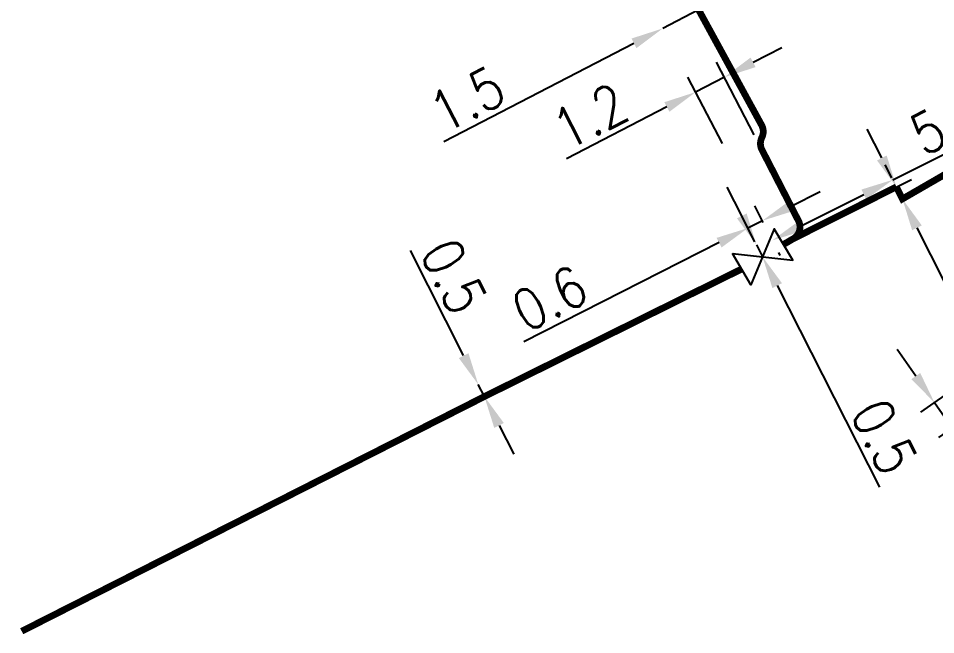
# Model space of a CAD drawing. Header units: millimetres. Extents: x 160996 to 162003, y 120996 to 122000.
# Drawn here: x 160999.88 to 161033.89, y 121405.09 to 121427.93 of the extents above; entities that cross this region are included whole.
import ezdxf
from ezdxf.enums import TextEntityAlignment as Align

# ---------------------------------------------------------------- set-up
doc = ezdxf.new("R2010")
doc.units = ezdxf.units.MM
doc.header["$PDMODE"] = 34
doc.linetypes.add('L_100_AP', pattern=[14, 10, -1.5, 1, -1.5])
doc.layers.get('0').update_dxf_attribs({"linetype": 'CONTINUOUS'})
doc.layers.get('Defpoints').update_dxf_attribs({"linetype": 'CONTINUOUS'})
for name, color, linetype in [('L_140', 3, 'CONTINUOUS'), ('L_300', 7, 'CONTINUOUS'), ('L_340', 7, 'CONTINUOUS')]:
    doc.layers.add(name, color=color, linetype=linetype)
doc.styles.get("Standard").update_dxf_attribs({"font": 'romans.shx', "width": 0.85})
doc.dimstyles.get("Standard").update_dxf_attribs({"dimtxt": 1.5, "dimasz": 1.2, "dimexe": 0.625, "dimexo": 0.625, "dimgap": 0.25, "dimtad": 1, "dimdec": 1, "dimzin": 0, "dimdsep": 46, "dimtxsty": 'Standard', "dimcen": -0.5, "dimadec": 0, "dimazin": 0, "dimtfac": 1, "dimtdec": 1, "dimtmove": 0, "dimatfit": 3, "dimfxl": 0, "dimtolj": 1, "dimtzin": 0, "dimarcsym": 0})

# ---------------------------------------------------------------- blocks, each defined once
blk = doc.blocks.new('*D154')
at = {"layer": 'Defpoints', "color": 0, "linetype": 'Continuous', "transparency": 16777216}
for p in [(161027.464, 121420.433), (161027.779, 121419.811), (161027.469, 121419.095)]:
    blk.add_point(p, dxfattribs=at)
at = {"layer": 'L_300', "color": 0, "linetype": 'Continuous', "lineweight": -2, "transparency": 16777216}
for p, q in [((161028.534, 121420.976), (161029.604, 121421.518)), ((161027.497, 121420.368), (161027.181, 121420.99)), ((161027.187, 121419.653), (161026.646, 121420.719)), ((161027.464, 121420.433), (161026.929, 121420.161)), ((161025.858, 121419.619), (161018.617, 121415.946))]:
    blk.add_line(p, q, dxfattribs=at)
at = {"layer": 'L_300', "color": 0, "linetype": 'Continuous', "transparency": 16777216}
for points in [[(161028.444, 121421.154), (161028.624, 121420.797), (161027.464, 121420.433)], [(161025.768, 121419.797), (161025.949, 121419.44), (161026.929, 121420.161)]]:
    blk.add_solid(points, dxfattribs=at)
at = {"layer": 'L_300', "color": 0, "linetype": 'Continuous', "transparency": 16777216, "insert": (161019.579, 121417.555), "char_height": 1.5, "attachment_point": 5, "rotation": 26.8943}
blk.add_mtext('\\A1;0.6', dxfattribs=at)
blk = doc.blocks.new('*D155')
at = {"layer": 'Defpoints', "color": 0, "linetype": 'Continuous', "transparency": 16777216}
for p in [(161027.243, 121419.541), (161027.243, 121419.541), (161027.469, 121419.095)]:
    blk.add_point(p, dxfattribs=at)
at = {"layer": 'L_300', "color": 0, "linetype": 'Continuous', "lineweight": -2, "transparency": 16777216}
for p, q in [((161026.7, 121420.611), (161026.158, 121421.682)), ((161027.243, 121419.541), (161027.469, 121419.095)), ((161028.012, 121418.025), (161031.801, 121410.556))]:
    blk.add_line(p, q, dxfattribs=at)
at = {"layer": 'L_300', "color": 0, "linetype": 'Continuous', "transparency": 16777216}
for points in [[(161026.879, 121420.702), (161026.522, 121420.521), (161027.243, 121419.541)], [(161028.191, 121418.116), (161027.834, 121417.935), (161027.469, 121419.095)]]:
    blk.add_solid(points, dxfattribs=at)
at = {"layer": 'L_300', "color": 0, "linetype": 'Continuous', "transparency": 16777216, "insert": (161031.975, 121412.423), "char_height": 1.5, "attachment_point": 5, "rotation": 296.8943}
blk.add_mtext('\\A1;0.5', dxfattribs=at)
blk = doc.blocks.new('*D156')
at = {"layer": 'Defpoints', "color": 0, "linetype": 'Continuous', "transparency": 16777216}
for p in [(161016.93, 121414.36), (161016.93, 121414.36), (161017.156, 121413.914)]:
    blk.add_point(p, dxfattribs=at)
at = {"layer": 'L_140', "color": 0, "linetype": 'Continuous', "lineweight": -2, "transparency": 16777216}
for p, q in [((161016.387, 121415.43), (161014.41, 121419.329)), ((161017.156, 121413.914), (161016.93, 121414.36)), ((161017.699, 121412.844), (161018.242, 121411.774))]:
    blk.add_line(p, q, dxfattribs=at)
at = {"layer": 'L_140', "color": 0, "linetype": 'Continuous', "transparency": 16777216}
for points in [[(161016.565, 121415.521), (161016.209, 121415.34), (161016.93, 121414.36)], [(161017.877, 121412.934), (161017.521, 121412.753), (161017.156, 121413.914)]]:
    blk.add_solid(points, dxfattribs=at)
at = {"layer": 'L_140', "color": 0, "linetype": 'Continuous', "transparency": 16777216, "insert": (161016.019, 121418.367), "char_height": 1.5, "attachment_point": 5, "rotation": 296.8943}
blk.add_mtext('\\A1;0.5', dxfattribs=at)
blk = doc.blocks.new('*D157')
at = {"layer": 'Defpoints', "color": 0, "linetype": 'Continuous', "transparency": 16777216}
for p in [(161024.99, 121425.201), (161027.447, 121423.063), (161026.266, 121422.734)]:
    blk.add_point(p, dxfattribs=at)
at = {"layer": 'L_140', "color": 0, "linetype": 'Continuous', "lineweight": -2, "transparency": 16777216}
for p, q in [((161027.12, 121426.304), (161028.186, 121426.855)), ((161027.159, 121423.618), (161025.767, 121426.307)), ((161025.979, 121423.289), (161024.702, 121425.756)), ((161026.055, 121425.752), (161024.99, 121425.201)), ((161023.924, 121424.649), (161020.203, 121422.724))]:
    blk.add_line(p, q, dxfattribs=at)
at = {"layer": 'L_140', "color": 0, "linetype": 'Continuous', "transparency": 16777216}
for points in [[(161027.028, 121426.481), (161027.212, 121426.126), (161026.055, 121425.752)], [(161023.832, 121424.827), (161024.016, 121424.472), (161024.99, 121425.201)]]:
    blk.add_solid(points, dxfattribs=at)
at = {"layer": 'L_140', "color": 0, "linetype": 'Continuous', "transparency": 16777216, "insert": (161021.071, 121424.299), "char_height": 1.5, "attachment_point": 5, "rotation": 27.3644}
blk.add_mtext('\\A1;1.2', dxfattribs=at)
blk = doc.blocks.new('*D158')
at = {"layer": 'Defpoints', "color": 0, "linetype": 'Continuous', "transparency": 16777216}
for p in [(161025.101, 121428.249), (161023.769, 121427.56), (161023.769, 121427.56)]:
    blk.add_point(p, dxfattribs=at)
at = {"layer": 'L_140', "color": 0, "linetype": 'Continuous', "lineweight": -2, "transparency": 16777216}
for p, q in [((161026.166, 121428.801), (161027.232, 121429.353)), ((161025.101, 121428.249), (161023.769, 121427.56)), ((161022.703, 121427.008), (161015.651, 121423.359))]:
    blk.add_line(p, q, dxfattribs=at)
at = {"layer": 'L_140', "color": 0, "linetype": 'Continuous', "transparency": 16777216}
for points in [[(161026.075, 121428.979), (161026.258, 121428.623), (161025.101, 121428.249)], [(161022.611, 121427.186), (161022.795, 121426.831), (161023.769, 121427.56)]]:
    blk.add_solid(points, dxfattribs=at)
at = {"layer": 'L_140', "color": 0, "linetype": 'Continuous', "transparency": 16777216, "insert": (161016.519, 121424.934), "char_height": 1.5, "attachment_point": 5, "rotation": 27.3644}
blk.add_mtext('\\A1;1.5', dxfattribs=at)
blk = doc.blocks.new('*D159')
at = {"layer": 'Defpoints', "color": 0, "linetype": 'Continuous', "transparency": 16777216}
for p in [(161032.433, 121421.686), (161032.657, 121421.239), (161028.611, 121419.766)]:
    blk.add_point(p, dxfattribs=at)
at = {"layer": 'L_140', "color": 0, "linetype": 'Continuous', "lineweight": -2, "transparency": 16777216}
for p, q in [((161031.894, 121422.758), (161031.355, 121423.83)), ((161029.17, 121420.047), (161032.991, 121421.966)), ((161032.433, 121421.686), (161032.657, 121421.239)), ((161033.196, 121420.167), (161035.158, 121416.261))]:
    blk.add_line(p, q, dxfattribs=at)
at = {"layer": 'L_140', "color": 0, "linetype": 'Continuous', "transparency": 16777216}
for points in [[(161032.073, 121422.848), (161031.715, 121422.668), (161032.433, 121421.686)], [(161033.375, 121420.257), (161033.017, 121420.077), (161032.657, 121421.239)]]:
    blk.add_solid(points, dxfattribs=at)
at = {"layer": 'L_140', "color": 0, "linetype": 'Continuous', "transparency": 16777216, "insert": (161035.34, 121418.126), "char_height": 1.5, "attachment_point": 5, "rotation": 296.6737}
blk.add_mtext('\\A1;0.5', dxfattribs=at)
blk = doc.blocks.new('*D160')
at = {"layer": 'Defpoints', "color": 0, "linetype": 'Continuous', "transparency": 16777216}
for p in [(161032.545, 121421.462), (161027.779, 121419.811), (161027.833, 121419.704)]:
    blk.add_point(p, dxfattribs=at)
at = {"layer": 'L_140', "color": 0, "linetype": 'Continuous', "lineweight": -2, "transparency": 16777216}
for p, q in [((161032.301, 121421.949), (161036.207, 121423.911)), ((161032.264, 121422.021), (161032.02, 121422.507)), ((161028.905, 121420.243), (161031.228, 121421.41)), ((161028.06, 121419.252), (161028.113, 121419.146))]:
    blk.add_line(p, q, dxfattribs=at)
at = {"layer": 'L_140', "color": 0, "linetype": 'Continuous', "transparency": 16777216}
for points in [[(161031.139, 121421.589), (161031.318, 121421.232), (161032.301, 121421.949)], [(161028.815, 121420.422), (161028.995, 121420.064), (161027.833, 121419.704)]]:
    blk.add_solid(points, dxfattribs=at)
at = {"layer": 'L_140', "color": 0, "linetype": 'Continuous', "transparency": 16777216, "insert": (161034.341, 121424.093), "char_height": 1.5, "attachment_point": 5, "rotation": 26.6737}
blk.add_mtext('\\A1;5.0', dxfattribs=at)
blk = doc.blocks.new('L_300_05')
at = {"color": 0, "linetype": 'Continuous', "flags": 128}
blk.add_lwpolyline([(-1, 0.75), (1, -0.75), (1, 0.75), (-1, -0.75), (-1, 0.75)], dxfattribs=at)
at = {"color": 0, "linetype": 'Continuous', "width": 0.75}
blk.add_attdef('NUM', text='', height=1.5, dxfattribs=at).set_placement((0, 2.1), align=Align.MIDDLE_CENTER)
at = {"color": 0, "linetype": 'Continuous', "width": 0.75, "flags": 3}
for tag, p in [('DEF_LEG', (0, -5)), ('DEF_COUP', (0, -7.5)), ('DEF_TYPE', (0, -10))]:
    blk.add_attdef(tag, text='', height=1.2, dxfattribs=at).set_placement(p, align=Align.MIDDLE)
blk = doc.blocks.new('*D547')
at = {"layer": 'Defpoints', "color": 0, "linetype": 'Continuous', "transparency": 16777216}
for p in [(161035.584, 121414.916), (161036.572, 121414.206), (161033.843, 121413.692)]:
    blk.add_point(p, dxfattribs=at)
at = {"layer": 'L_340', "color": 0, "linetype": 'Continuous', "lineweight": -2, "transparency": 16777216}
for p, q in [((161033.152, 121414.673), (161032.462, 121415.655)), ((161035.072, 121414.557), (161033.331, 121413.332)), ((161036.061, 121413.846), (161033.993, 121412.392)), ((161033.843, 121413.692), (161034.504, 121412.751)), ((161035.194, 121411.77), (161037.604, 121408.343))]:
    blk.add_line(p, q, dxfattribs=at)
at = {"layer": 'L_340', "color": 0, "linetype": 'Continuous', "transparency": 16777216}
for points in [[(161033.316, 121414.788), (161032.989, 121414.558), (161033.843, 121413.692)], [(161035.358, 121411.885), (161035.031, 121411.655), (161034.504, 121412.751)]]:
    blk.add_solid(points, dxfattribs=at)
at = {"layer": 'L_340', "color": 0, "linetype": 'Continuous', "transparency": 16777216, "insert": (161037.562, 121410.141), "char_height": 1.5, "attachment_point": 5, "rotation": 305.1159}
blk.add_mtext('\\A1;1.2', dxfattribs=at)

msp = doc.modelspace()

# ---------------------------------------------------------------- linework, layer by layer
at = {"layer": 'L_140', "linetype": 'L_100_AP', "const_width": 0.25, "flags": 128}
msp.add_lwpolyline([(161020.04, 121437.846), (161022.931, 121432.288), (161025.101, 121428.249), (161027.435, 121423.977, -0.242844), (161027.446, 121423.518), (161027.442, 121423.51, 0.236222), (161027.447, 121423.063), (161028.803, 121420.426, -0.397857), (161028.611, 121419.766), (161028.245, 121419.551)], format="xyb", dxfattribs=at)
for points in [[(161032.433, 121421.686), (161032.657, 121421.239), (161038.036, 121424.346)], [(161028.611, 121419.766), (161032.433, 121421.686)], [(161026.693, 121418.64), (161017.156, 121413.914), (161000, 121405.213)]]:
    msp.add_lwpolyline(points, dxfattribs=at)

# ---------------------------------------------------------------- block references
at = {"layer": 'L_300', "xscale": 0.9, "yscale": 0.9, "zscale": 0.9, "rotation": 30.42911082124234}
msp.add_blockref('L_300_05', (161027.469, 121419.095), dxfattribs=at)

# ---------------------------------------------------------------- dimensions: what is measured, and where the dimension line sits
at = {"layer": 'L_140', "linetype": 'Continuous'}
for base, p1, p2, angle, picture, middle in [((161023.769, 121427.56), (161025.101, 121428.249), (161023.769, 121427.56), 27.3644, '*D158', (161016.979, 121424.046)), ((161024.99, 121425.201), (161027.447, 121423.063), (161026.266, 121422.734), 27.3644, '*D157', (161021.531, 121423.411)), ((161027.833, 121419.704), (161032.545, 121421.462), (161027.779, 121419.811), 26.6737, '*D160', (161034.79, 121423.2)), ((161032.433, 121421.686), (161032.657, 121421.239), (161028.611, 121419.766), 296.6737, '*D159', (161034.446, 121417.678)), ((161016.93, 121414.36), (161017.156, 121413.914), (161016.93, 121414.36), 296.8943, '*D156', (161015.127, 121417.915))]:
    dim = msp.add_linear_dim(base=base, p1=p1, p2=p2, angle=angle, dimstyle='Standard', dxfattribs=at)
    dim.commit()
    dim.dimension.update_dxf_attribs({"geometry": picture, "text_midpoint": middle, "dimtype": 160})
at = {"layer": 'L_300', "linetype": 'Continuous'}
for base, p2, angle, picture, middle in [((161027.243, 121419.541), (161027.243, 121419.541), 296.8943, '*D155', (161031.083, 121411.97)), ((161027.464, 121420.433), (161027.779, 121419.811), 206.8943, '*D154', (161020.031, 121416.663))]:
    dim = msp.add_linear_dim(base=base, p1=(161027.469, 121419.095), p2=p2, angle=angle, dimstyle='Standard', dxfattribs=at)
    dim.commit()
    dim.dimension.update_dxf_attribs({"geometry": picture, "text_midpoint": middle, "dimtype": 160})
at = {"layer": 'L_340', "linetype": 'Continuous'}
dim = msp.add_linear_dim(base=(161033.84264, 121413.69184), p1=(161036.57241, 121414.2056), p2=(161035.5837, 121414.9162), angle=305.11587, dimstyle='Standard', dxfattribs=at)
dim.commit()
dim.dimension.update_dxf_attribs({"geometry": '*D547', "text_midpoint": (161036.74448, 121409.56538), "dimtype": 160})

doc.saveas('drawing.dxf')
